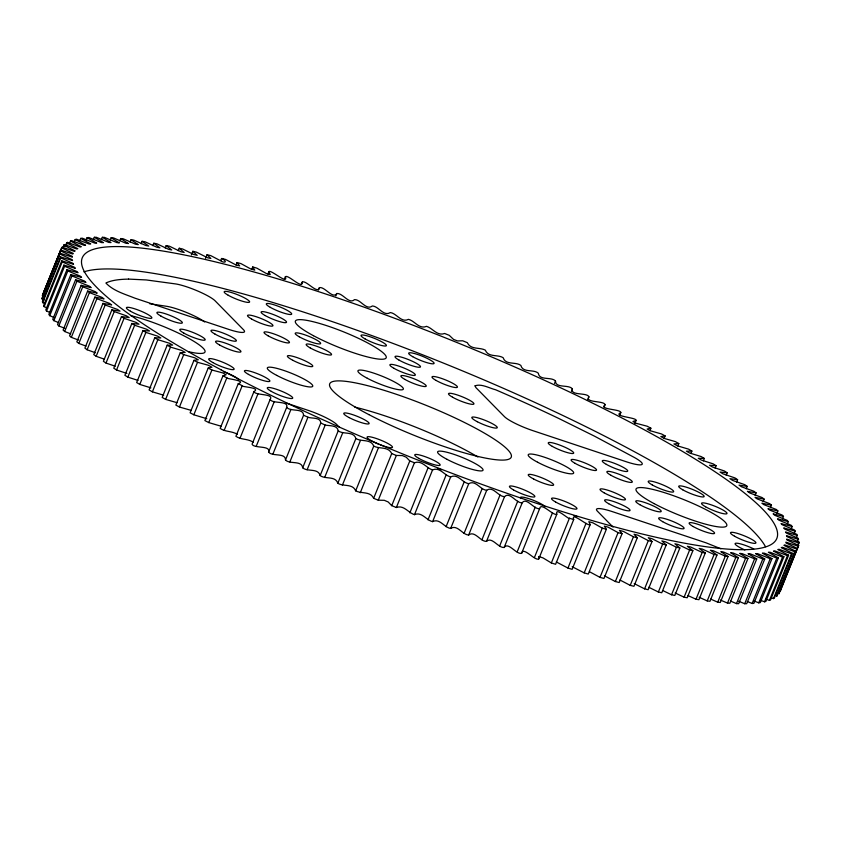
<?xml version="1.0" encoding="UTF-8"?>
<svg xmlns="http://www.w3.org/2000/svg" width="841" height="841" viewBox="0 0 841 841"><rect width="100%" height="100%" fill="white"/><g stroke="black" fill="none" stroke-linecap="round" stroke-linejoin="round"><path stroke-width="1.26" d="M521.588 553.357C523.113 545.988 535.034 561.273 538.755 558.96L556.837 514.219C553.536 516.269 540.784 501.478 539.659 508.616L521.588 553.357C516.227 554.682 508.269 541.446 504.148 547.491C498.177 548.132 491.974 536.222 486.497 541.373C480.369 541.772 474.839 530.208 468.658 535.013C462.382 534.855 457.43 524.195 450.681 528.432C444.374 527.706 439.738 517.919 432.61 521.641C426.355 520.379 421.856 511.402 414.487 514.66C408.337 512.894 403.89 504.674 396.353 507.512L391.727 505.662L388.195 501.972L384.284 500.3L378.261 500.206L373.656 498.314C370.292 490.997 361.262 493.93 355.669 490.839C352.726 483.333 343.128 486.781 337.819 483.249C335.401 475.596 325.099 479.507 320.148 475.564C318.171 467.838 307.385 472.064 302.686 467.796C301.761 460.059 289.514 464.558 285.498 459.964C285.656 452.426 272.053 456.81 268.605 452.09C271.054 445.11 253.94 448.737 252.069 444.206L270.14 399.454C274.608 393.283 254.844 395.712 253.982 391.559L235.901 436.311C241.02 439.98 248.589 438.592 253.32 442.398M285.498 459.964L303.58 415.223C303.338 407.727 290.471 411.985 286.686 407.349C289.136 400.369 272.011 403.995 270.14 399.454M318.434 290.061L319.412 287.643C324.773 286.318 332.731 299.554 336.852 293.509C342.823 292.868 349.026 304.778 354.503 299.627C360.631 299.228 366.161 310.792 372.342 305.987C378.618 306.145 383.57 316.805 390.319 312.568C396.626 313.294 401.262 323.081 408.39 319.359C414.645 320.621 419.144 329.598 426.513 326.34C432.663 328.106 437.11 336.326 444.647 333.488L449.273 335.338L453.541 339.407L457.525 340.931L462.739 340.794L467.344 342.686C470.708 350.003 479.738 347.07 485.331 350.161C488.274 357.667 497.872 354.219 503.181 357.751C505.599 365.404 515.901 361.493 520.852 365.436C522.829 373.162 533.615 368.936 538.314 373.204C539.239 380.941 551.486 376.442 555.502 381.036C555.344 388.574 568.947 384.19 572.395 388.91C569.946 395.89 587.06 392.263 588.931 396.794L587.47 400.421M319.412 287.643C317.887 295.012 305.966 279.727 302.245 282.04L301.267 284.458M60.647 250.019L42.355 295.559L61.614 247.822L73.335 253.467L72.694 254.056L60.647 250.019L60.436 250.818L72.095 256.263L72.452 257.167L60.132 253.278L42.05 298.019L42.061 298.912L44.342 299.953M780.564 590.182L780.353 590.981L798.645 545.441L786.987 539.985L786.629 539.092L798.95 542.981L797.489 546.608M61.572 248.326L43.543 292.563M42.061 298.912L60.132 253.278M62.718 247.611L64.358 244.573L76.689 248.957L77.803 248.663L66.649 242.923L65.177 246.55M62.896 248.2L64.358 244.573M60.132 254.171L72.011 259.585L72.557 260.563L60.489 256.883L42.418 301.625L42.649 302.602L44.972 303.643M42.649 302.602L60.731 257.861L60.489 256.883M66.565 244.826L67.543 242.408L79.969 246.939L81.272 246.728L70.476 241.041L69.498 243.459M60.731 257.861L72.789 263.244L73.535 264.284L61.75 260.836L43.669 305.577L44.131 306.639L47.664 308.184M44.131 306.639L62.213 261.898L61.75 260.836M62.213 261.898L74.428 267.228L75.364 268.332L63.895 265.115L45.813 309.856L46.497 311.002L50.061 312.526M74.187 241.945L75.164 239.527L76.499 239.201L89.041 244.016L90.723 243.89L80.715 238.392L79.737 240.81M46.497 311.002L64.578 266.261L63.895 265.115M64.578 266.261L76.92 271.527L78.045 272.694L66.912 269.709L48.831 314.46L49.745 315.68L54.539 317.688M49.745 315.68L67.827 270.939L66.912 269.709M67.827 270.939L80.263 276.121L81.577 277.362L70.812 274.618L52.731 319.37L53.866 320.663L58.681 322.639M86.118 240.074L87.096 237.656L88.862 237.519L101.393 242.565L103.475 242.629L94.308 237.299L93.33 239.717M53.866 320.663L71.937 275.922L70.812 274.618M71.937 275.922L84.447 281.02L85.95 282.397L75.564 279.832L57.493 324.573L58.838 325.951L64.883 328.358M58.838 325.951L76.92 281.209L75.564 279.832M76.92 281.209L89.461 286.203L91.164 287.643L81.178 285.32L63.107 330.061L64.673 331.512L70.718 333.866M101.351 239.738L102.329 237.32L104.505 237.393L116.899 242.618L119.348 242.87L111.138 237.74L110.16 240.158M64.673 331.512L82.744 286.77L81.178 285.32M82.744 286.77L95.296 291.648L97.199 293.152L87.632 291.081L69.551 335.832L71.338 337.346L78.581 340.09M71.338 337.346L89.409 292.594L87.632 291.081M89.409 292.594L101.94 297.346L104.032 298.912L94.907 297.104L76.836 341.845L78.823 343.422L86.034 346.103M119.737 240.957L120.715 238.539L123.28 238.812L135.422 244.163L138.218 244.605L131.028 239.727L130.05 242.145M78.823 343.422L96.894 298.681L94.907 297.104M96.894 298.681L109.372 303.296L111.653 304.915L102.991 303.37L84.909 348.111L87.107 349.751L95.464 352.768M87.107 349.751L105.178 305.01L102.991 303.37M105.178 305.01L117.572 309.467L120.032 311.138L111.864 309.866L93.782 354.608L96.168 356.3L104.452 359.212M141.088 243.722L142.066 241.304L144.999 241.766L156.773 247.201L159.895 247.822L153.798 243.249L152.82 245.667M96.168 356.3L114.25 311.559L111.864 309.866M114.25 311.559L126.518 315.859L129.167 317.572L121.493 316.573L103.411 361.315L105.998 363.06L115.354 366.255M105.998 363.06L124.069 318.308L121.493 316.573M124.069 318.308L136.21 322.45L139.017 324.195L131.869 323.47L113.787 368.211L116.552 370.008L126.938 373.446M165.214 247.99L166.192 245.572L169.462 246.224L180.752 251.69L184.168 252.479L179.228 248.253L178.25 250.671M116.552 370.008L134.634 325.267L131.869 323.47M134.634 325.267L146.597 329.22L149.572 331.007L142.959 330.555L124.888 375.296L127.832 377.136L138.04 380.405M127.832 377.136L145.903 332.384L142.959 330.555M145.903 332.384L157.666 336.148L160.799 337.977L154.744 337.798L136.662 382.539L139.785 384.411L150.907 387.859M191.391 254.928L192.852 251.301L196.426 252.142L207.59 257.767L210.86 258.481L207.054 254.707L205.593 258.334M139.785 384.411L157.856 339.669L154.744 337.798M157.856 339.669L169.388 343.233L172.678 345.083L167.191 345.188L149.109 389.93L152.389 391.843L163.669 395.196M152.389 391.843L170.471 347.091L167.191 345.188M170.471 347.091L181.74 350.455L185.178 352.421L180.268 352.705L162.187 397.446L165.624 399.391L177.073 402.702M221.793 258.46C231.653 264.074 217.272 262.55 221.793 258.46L225.64 259.47L236.1 265.031L239.643 265.903L237.036 262.539L236.058 264.957M165.624 399.391L183.706 354.639L180.268 352.705M183.706 354.639L194.691 357.782L198.287 359.78L193.945 360.337L175.864 405.078L179.448 407.033L191.012 410.324M179.448 407.033L197.53 362.292L193.945 360.337M197.53 362.292L208.211 365.215L211.943 367.233L208.19 368.053L190.119 412.794L193.84 414.781L206.812 418.744M251.764 269.372L252.742 266.954L256.82 268.132L266.471 273.567L270.255 274.608L268.868 271.675C270.602 269.004 288.495 285.541 285.383 276.71C288.053 274.113 302.991 290.187 302.245 282.04M193.84 414.781L211.911 370.029L222.707 372.878L226.134 374.76L222.97 375.843L204.889 420.584L208.747 422.581L221.414 426.313M267.89 274.092L268.868 271.675M208.747 422.581L226.828 377.84C224.568 378.66 247.717 380.616 238.245 383.685L220.163 428.426C225.325 432.043 232.169 430.96 237.414 434.377M284.405 279.128L285.383 276.71M224.148 430.434L242.219 385.693C240.494 387.007 261.604 387.449 253.982 391.559M239.99 438.319L258.071 393.577M256.253 446.214L274.334 401.472M268.605 452.09L286.686 407.349M335.874 295.927L336.852 293.509M272.894 454.108L290.965 409.367M289.861 461.961L307.943 417.22C311.317 418.692 320.82 416.957 320.768 423.044L302.686 467.796M307.123 469.783L325.204 425.041C329.136 426.04 337.462 424.873 338.219 430.813C343.181 434.765 353.472 430.844 355.89 438.508C361.21 442.03 370.807 438.592 373.751 446.098C379.344 449.189 388.363 446.256 391.727 453.572L396.342 455.465L402.355 455.559L406.277 457.231L409.809 460.921L414.434 462.771C421.961 459.922 426.419 468.153 432.558 469.919C439.938 466.66 444.426 475.638 450.681 476.9C457.903 473.262 462.382 482.902 468.752 483.68C475.628 479.601 480.379 489.977 486.729 490.261C493.078 485.699 498.324 496.821 504.568 496.621C509.909 491.228 516.395 503.654 522.229 502.75C526.35 496.705 534.308 509.93 539.659 508.616M320.148 475.564L338.219 430.813M324.637 477.53L342.718 432.789M337.819 483.249L355.89 438.508M342.361 485.194L360.442 440.453M355.669 490.839L373.751 446.098M360.253 492.763L378.324 448.022M373.656 498.314L391.727 453.572M378.261 500.206L396.342 455.465M391.727 505.662L409.809 460.921M396.353 507.512L414.434 462.771M409.851 512.852L427.932 468.111M414.487 514.66L432.558 469.919M427.985 519.875L446.056 475.133M432.61 521.641L450.681 476.9M446.077 526.718L464.148 481.967M450.681 528.432L468.752 483.68M464.074 533.352L482.156 488.61M468.658 535.013L486.729 490.261M481.956 539.764L500.027 495.023M486.497 541.373L504.568 496.621M554.524 383.454L555.502 381.036M499.659 545.956L517.741 501.204M504.148 547.491L522.229 502.75M571.417 391.328L572.395 388.91M517.162 551.885L535.233 507.144M534.403 557.562L552.474 512.821M604.122 407.107L605.1 404.689C604.237 400.547 584.463 402.965 588.931 396.794M556.332 561.956L567.948 568.064L572.132 569.325L590.214 524.574C588.479 527.254 570.587 510.718 573.699 519.549L555.617 564.29L551.349 562.955L569.42 518.214C569.546 520.327 554.65 506.093 556.837 514.219M619.859 414.991L620.837 412.574C620.889 408.968 598.435 409.809 605.1 404.689M567.948 568.064L586.03 523.323M634.64 424.043L636.111 420.416C636.826 417.399 612.027 416.516 620.837 412.574M589.478 571.712L600.001 577.368L603.964 578.461L622.046 533.72L618.072 532.616L608.001 527.118L604.332 526.151L606.34 529.304L588.258 574.046L584.18 572.868L602.261 528.127L593.042 522.892L588.816 521.651L590.214 524.574M664.159 438.34L665.136 435.922L661.552 433.967L649.988 430.676L650.881 428.206L647.16 426.219L636.364 423.37L632.947 421.499L636.111 420.416M600.001 577.368L618.072 532.616M615.36 581.53L633.441 536.789L637.278 537.798L619.207 582.54L615.36 581.53L604.458 575.822M677.835 445.972L678.813 443.554L675.376 441.609L664.379 438.476L660.826 436.584L665.136 435.922M630.224 585.368L648.306 540.626L652.017 541.551L633.946 586.293L630.224 585.368L619.859 579.964M690.913 453.488L691.891 451.07L688.611 449.157L677.331 445.804L673.914 443.932L678.813 443.554M644.574 588.858L662.645 544.116L666.219 544.947L648.148 589.699L644.574 588.858L634.24 583.612M703.36 460.879L704.337 458.461L701.215 456.589L689.683 453.026L686.403 451.175L691.891 451.07M658.356 592.001L676.427 547.26L679.854 547.996L661.772 592.747L658.356 592.001L648.789 587.26M715.144 468.122L716.112 465.704L713.168 463.864L701.415 460.101L698.282 458.282L704.337 458.461M671.538 594.776L689.62 550.035L692.879 550.687L674.808 595.428L671.538 594.776L662.813 590.571M726.235 475.207L727.213 472.789L724.448 470.992L712.485 467.039L709.51 465.252L716.112 465.704M684.101 597.194L702.172 552.453L705.284 553.01L687.202 597.751L684.101 597.194L675.186 592.989M736.611 482.103L737.589 479.685L735.002 477.94L722.871 473.809L720.064 472.053L727.213 472.789M696.001 599.234L714.083 554.492L717.005 554.955L698.934 599.696L696.001 599.234L688.043 595.575M746.24 488.81L747.218 486.392L744.832 484.7L732.553 480.4L729.914 478.687L737.589 479.685M707.218 600.905L725.299 556.164L728.043 556.521L709.972 601.273L707.218 600.905L699.134 597.257M755.113 495.307L756.091 492.889L753.893 491.249L741.51 486.781L739.039 485.12L747.218 486.392M717.72 602.188L735.801 557.446L738.366 557.709L720.285 602.461L717.72 602.188L710.698 599.097M763.197 501.572L764.164 499.155L762.177 497.578L749.709 492.963L747.428 491.344L756.091 492.889M727.486 603.092L745.568 558.35L747.943 558.519L729.862 603.26L727.486 603.092L720.38 600.032M770.472 507.586L771.449 505.168L769.662 503.654L757.142 498.902L755.05 497.346L764.164 499.155M736.495 603.607L754.577 558.866L756.753 558.929L738.671 603.68L736.495 603.607L730.524 601.094M776.916 513.357L777.893 510.939L776.327 509.488L763.775 504.611L761.925 503.212L771.449 505.168M744.716 603.733L762.798 558.992L764.763 558.96L746.692 603.701L744.716 603.733L738.703 601.262M782.529 518.844L783.507 516.427L782.162 515.049L769.61 510.056L767.938 508.71L777.893 510.939M752.138 603.481L770.219 558.729L771.975 558.603L753.904 603.344L752.138 603.481L747.313 601.536M787.292 524.048L788.269 521.63L787.134 520.337L774.635 515.239L773.131 513.851L783.507 516.427M758.74 602.829L776.811 558.088L778.367 557.856L760.285 602.608L758.74 602.829L753.904 600.937M791.192 528.957L792.169 526.54L791.255 525.32L778.819 520.127L777.526 518.813L788.269 521.63M764.501 601.799L782.582 557.057L783.917 556.731L765.836 601.473L764.501 601.799L760.874 600.411M794.209 533.562L795.187 531.144L794.503 529.998L782.162 524.731L781.037 523.565L792.169 526.54M765.804 599.034L769.41 600.39L787.491 555.638L788.606 555.218L777.809 549.53L779.102 549.31L791.539 553.851L792.432 553.325L781.268 547.596L782.382 547.302L794.713 551.675L795.386 551.065L783.886 545.304L784.811 544.926L797.016 549.141L797.457 548.437L786.041 542.971L785.883 542.14L798.424 546.24M788.606 555.218L770.524 599.959L769.41 600.39M796.353 537.841L797.331 535.423L796.869 534.361L784.653 529.031L783.717 527.917L795.187 531.144M771.071 597.72L773.457 598.592L791.539 553.851M792.432 553.325L774.351 598.077L773.457 598.592M797.604 541.793L798.351 538.398L786.293 533.015L785.547 531.975L797.331 535.423M794.713 551.675L776.642 596.427L795.386 551.065M797.478 545.714L798.939 542.088L787.071 536.663L786.514 535.696L798.582 539.375M782.34 584.096L783.801 580.469M785.757 575.633L787.229 572.006M788.206 569.578L790.645 563.533M798.645 545.441L778.934 593.883L779.386 593.178M61.614 247.822L62.066 247.117L74.271 251.333L75.185 250.944L63.695 245.194M66.649 242.923L67.543 242.408M70.476 241.041L71.59 240.61L84.089 245.299L85.572 245.162L75.164 239.527M650.881 428.206L647.128 429.026L649.988 430.676M80.715 238.392L82.26 238.171L94.812 243.102L96.694 243.081L87.096 237.656M538.587 556.5L543.002 557.898L551.349 562.955M94.308 237.299L96.284 237.267L108.762 242.408L111.023 242.565L102.329 237.32M111.138 237.74L113.514 237.908L125.793 243.207L128.421 243.554L120.715 238.539M149.709 303.738L167.044 306.366A24.463 4.037 22 0 1 204.657 321.966M131.028 239.727L133.782 240.095L145.756 245.498L148.72 246.035L142.066 241.304M153.798 243.249L156.899 243.806L168.452 249.262L171.722 249.977L166.192 245.572M179.228 248.253L182.644 248.999L193.661 254.455L197.204 255.349L192.852 251.301M207.054 254.707L210.776 255.632L220.784 260.847M237.036 262.539L240.999 263.632L251.07 269.141L254.739 270.108L252.742 266.954M602.261 528.127L606.34 529.304M572.174 566.718L584.18 572.868M569.42 518.214L573.699 519.549M285.656 402.871L307.953 410.292A24.547 4.047 22 0 1 336.558 424.379L339.48 427.344M787.491 555.638L774.992 550.96L773.51 551.086L783.917 556.731M782.582 557.057L770.041 552.243L768.38 552.285L778.367 557.856M776.811 558.088L764.269 553.157L762.377 553.178L771.975 558.603M770.219 558.729L757.688 553.693L755.607 553.62L764.763 558.96M762.798 558.992L750.319 553.851L748.048 553.693L756.753 558.929M754.577 558.866L742.172 553.641L739.723 553.378L747.943 558.519M745.568 558.35L733.278 553.052L730.65 552.705L738.366 557.709M735.801 557.446L723.659 552.085L720.853 551.643L728.043 556.521M320.768 423.044L325.204 425.041M725.299 556.164L713.315 550.76L710.361 550.224L717.005 554.955M303.58 415.223L307.943 417.22M714.083 554.492L702.298 549.057L699.176 548.437L705.284 553.01M720.916 548.784L706.083 542.834L612.616 511.717A24.547 4.047 22 0 0 597.499 511.265L613.026 527.086M702.172 552.453L690.629 546.997L687.36 546.282L692.879 550.687M689.62 550.035L678.319 544.569L674.913 543.77L679.854 547.996M676.427 547.26L665.42 541.793L661.867 540.91L666.219 544.947M238.245 383.685L242.219 385.693M662.645 544.116L651.943 538.671L648.274 537.704L652.017 541.551M222.97 375.843L226.828 377.84M648.306 540.626L637.941 535.212L634.072 534.224L637.278 537.798M208.19 368.053L211.911 370.029M633.441 536.789L623.423 531.428L619.428 530.345L622.046 533.72M538.639 556.605L538.755 558.96M798.939 542.088L798.95 542.981M354.744 407.097A97.861 16.147 22 0 1 363.291 409.283L364.1 409.504A97.861 16.147 22 0 1 477.877 456.989M83.89 271.874A374.55 61.824 22 0 1 442.166 362.576A374.55 61.824 22 0 1 765.499 546.703M437.93 468.469A13.698 2.26 22 0 1 441.241 469.825M379.102 444.353A13.698 2.26 22 0 1 368.905 436.668A13.698 2.26 22 0 1 390.76 445.257A13.698 2.26 22 0 1 380.216 444.794M520.905 498.545A13.698 2.26 22 0 1 529.357 498.818A13.698 2.26 22 0 1 545.252 506.66M574.014 515.68A13.698 2.26 22 0 1 577.042 516.605M130.481 315.575A48.925 8.074 22 0 1 194.523 341.74A48.925 8.074 22 0 1 188.72 351.717M223.338 371.606A13.698 2.26 22 0 1 238.707 379.911M744.916 549.972A13.698 2.26 22 0 1 735.854 543.212A13.698 2.26 22 0 1 753.757 548.921M475.049 385.851L475.89 387.585L504.442 416.621A24.547 4.047 22 0 0 533.047 430.708L625.935 461.635A24.463 4.037 22 0 0 641.778 464.579A24.463 4.037 22 0 0 634.324 457.451L594.598 436.216L559.254 418.702A325.299 53.687 22 0 0 495.664 389.782C489.262 388.185 481.336 383.401 475.049 385.851M128.547 279.096L127.065 279.159A325.299 53.687 22 0 0 105.903 283.039C113.472 291.028 124.931 294.15 134.917 298.166L228.384 329.283A24.547 4.047 22 0 0 243.501 329.735L215.18 300.899A24.463 4.037 22 0 0 198.129 291.196A24.463 4.037 22 0 0 176.084 283.995L146.334 279.948L128.547 279.096M221.004 369.798A374.55 61.824 22 0 0 775.139 541.236A374.55 61.824 22 0 0 292.479 283.343A374.55 61.824 22 0 0 221.004 369.798M368.842 414.592A97.861 16.147 22 0 0 511.139 457.367A97.861 16.147 22 0 0 381.52 389.541A97.861 16.147 22 0 0 368.842 414.592M367.328 378.282A24.463 4.037 22 0 0 403.27 389.267A24.463 4.037 22 0 0 371.375 372.374A24.463 4.037 22 0 0 367.328 378.282M276.721 375.38A24.463 4.037 22 0 0 312.663 386.366A24.463 4.037 22 0 0 280.768 369.472A24.463 4.037 22 0 0 276.721 375.38M447.013 459.333A24.463 4.037 22 0 0 482.955 470.319A24.463 4.037 22 0 0 451.06 453.425A24.463 4.037 22 0 0 447.013 459.333M537.62 462.235A24.463 4.037 22 0 0 573.562 473.22A24.463 4.037 22 0 0 541.667 456.327A24.463 4.037 22 0 0 537.62 462.235M292.847 360.305A13.698 2.26 22 0 0 312.768 366.298A13.698 2.26 22 0 0 294.623 356.805A13.698 2.26 22 0 0 292.847 360.305M349.204 417.62A13.698 2.26 22 0 0 369.125 423.612A13.698 2.26 22 0 0 350.97 414.119A13.698 2.26 22 0 0 349.204 417.62M533.688 479.034A13.698 2.26 22 0 0 553.609 485.026A13.698 2.26 22 0 0 535.454 475.533A13.698 2.26 22 0 0 533.688 479.034M477.331 421.73A13.698 2.26 22 0 0 497.252 427.712A13.698 2.26 22 0 0 479.107 418.219A13.698 2.26 22 0 0 477.331 421.73M418.776 458.356A13.698 2.26 22 0 0 439.864 465.367A13.698 2.26 22 0 0 423.738 456.19A13.698 2.26 22 0 0 418.776 458.356M513.473 489.882A13.698 2.26 22 0 0 534.561 496.894A13.698 2.26 22 0 0 518.434 487.717A13.698 2.26 22 0 0 513.473 489.882M555.575 501.982A13.698 2.26 22 0 0 576.663 509.005A13.698 2.26 22 0 0 560.537 499.817A13.698 2.26 22 0 0 555.575 501.982M654.056 503.591A48.925 8.074 22 0 0 726.529 526.067A48.925 8.074 22 0 0 663.612 492.395A48.925 8.074 22 0 0 654.056 503.591M313.462 335.696A48.925 8.074 22 0 0 385.945 358.161A48.925 8.074 22 0 0 323.028 324.489A48.925 8.074 22 0 0 313.462 335.696M130.46 311.223A13.698 2.26 22 0 0 151.548 318.245A13.698 2.26 22 0 0 135.433 309.057A13.698 2.26 22 0 0 130.46 311.223M160.946 316.09A13.698 2.26 22 0 0 182.034 323.112A13.698 2.26 22 0 0 165.919 313.924A13.698 2.26 22 0 0 160.946 316.09M214.981 334.077A13.698 2.26 22 0 0 236.069 341.099A13.698 2.26 22 0 0 219.953 331.922A13.698 2.26 22 0 0 214.981 334.077M219.554 344.978A13.698 2.26 22 0 0 240.642 352.001A13.698 2.26 22 0 0 224.515 342.823A13.698 2.26 22 0 0 219.554 344.978M183.801 333.078A13.698 2.26 22 0 0 204.889 340.1A13.698 2.26 22 0 0 188.773 330.923A13.698 2.26 22 0 0 183.801 333.078M248.473 374.403A13.698 2.26 22 0 0 269.562 381.425A13.698 2.26 22 0 0 253.446 372.237A13.698 2.26 22 0 0 248.473 374.403M212.731 362.503A13.698 2.26 22 0 0 233.819 369.525A13.698 2.26 22 0 0 217.693 360.337A13.698 2.26 22 0 0 212.731 362.503M271.328 391.391A13.698 2.26 22 0 0 292.416 398.413A13.698 2.26 22 0 0 276.3 389.225A13.698 2.26 22 0 0 271.328 391.391M268.058 335.78A13.698 2.26 22 0 0 289.146 342.802A13.698 2.26 22 0 0 273.02 333.614A13.698 2.26 22 0 0 268.058 335.78M310.161 347.88A13.698 2.26 22 0 0 331.249 354.902A13.698 2.26 22 0 0 315.123 345.725A13.698 2.26 22 0 0 310.161 347.88M299.238 336.778A13.698 2.26 22 0 0 320.326 343.801A13.698 2.26 22 0 0 304.2 334.613A13.698 2.26 22 0 0 299.238 336.778M251.554 318.991A13.698 2.26 22 0 0 272.642 326.014A13.698 2.26 22 0 0 256.516 316.826A13.698 2.26 22 0 0 251.554 318.991M265.157 315.543A13.698 2.26 22 0 0 286.245 322.555A13.698 2.26 22 0 0 270.129 313.378A13.698 2.26 22 0 0 265.157 315.543M228.216 295.254A13.698 2.26 22 0 0 249.304 302.276A13.698 2.26 22 0 0 233.178 293.089A13.698 2.26 22 0 0 228.216 295.254M270.308 307.354A13.698 2.26 22 0 0 291.396 314.376A13.698 2.26 22 0 0 275.28 305.199A13.698 2.26 22 0 0 270.308 307.354M365.015 338.881A13.698 2.26 22 0 0 386.103 345.903A13.698 2.26 22 0 0 369.977 336.726A13.698 2.26 22 0 0 365.015 338.881M412.7 356.668A13.698 2.26 22 0 0 433.788 363.69A13.698 2.26 22 0 0 417.662 354.503A13.698 2.26 22 0 0 412.7 356.668M399.086 360.127A13.698 2.26 22 0 0 420.174 367.149A13.698 2.26 22 0 0 404.058 357.961A13.698 2.26 22 0 0 399.086 360.127M436.037 380.405A13.698 2.26 22 0 0 457.126 387.428A13.698 2.26 22 0 0 440.999 378.24A13.698 2.26 22 0 0 436.037 380.405M393.935 368.305A13.698 2.26 22 0 0 415.023 375.328A13.698 2.26 22 0 0 398.907 366.14A13.698 2.26 22 0 0 393.935 368.305M404.857 379.407A13.698 2.26 22 0 0 425.945 386.429A13.698 2.26 22 0 0 409.819 377.252A13.698 2.26 22 0 0 404.857 379.407M452.542 397.194A13.698 2.26 22 0 0 473.63 404.216A13.698 2.26 22 0 0 457.504 395.028A13.698 2.26 22 0 0 452.542 397.194M552.295 446.371A13.698 2.26 22 0 0 573.383 453.394A13.698 2.26 22 0 0 557.268 444.206A13.698 2.26 22 0 0 552.295 446.371M575.149 463.359A13.698 2.26 22 0 0 596.237 470.382A13.698 2.26 22 0 0 580.122 461.194A13.698 2.26 22 0 0 575.149 463.359M610.902 475.26A13.698 2.26 22 0 0 631.99 482.282A13.698 2.26 22 0 0 615.864 473.094A13.698 2.26 22 0 0 610.902 475.26M606.329 464.358A13.698 2.26 22 0 0 627.418 471.38A13.698 2.26 22 0 0 611.302 462.193A13.698 2.26 22 0 0 606.329 464.358M652.259 484.931A13.698 2.26 22 0 0 673.347 491.953A13.698 2.26 22 0 0 657.231 482.766A13.698 2.26 22 0 0 652.259 484.931M682.745 489.798A13.698 2.26 22 0 0 703.833 496.821A13.698 2.26 22 0 0 687.717 487.633A13.698 2.26 22 0 0 682.745 489.798M705.599 506.787A13.698 2.26 22 0 0 726.687 513.809A13.698 2.26 22 0 0 710.571 504.621A13.698 2.26 22 0 0 705.599 506.787M734.529 536.211A13.698 2.26 22 0 0 755.617 543.223A13.698 2.26 22 0 0 739.491 534.046A13.698 2.26 22 0 0 734.529 536.211M693.173 526.54A13.698 2.26 22 0 0 714.261 533.562A13.698 2.26 22 0 0 698.135 524.374A13.698 2.26 22 0 0 693.173 526.54M639.822 504.684A13.698 2.26 22 0 0 660.91 511.696A13.698 2.26 22 0 0 644.795 502.519A13.698 2.26 22 0 0 639.822 504.684M662.687 521.672A13.698 2.26 22 0 0 683.775 528.695A13.698 2.26 22 0 0 667.649 519.507A13.698 2.26 22 0 0 662.687 521.672M604.08 492.784A13.698 2.26 22 0 0 625.168 499.796A13.698 2.26 22 0 0 609.042 490.618A13.698 2.26 22 0 0 604.08 492.784M608.653 503.685A13.698 2.26 22 0 0 629.741 510.708A13.698 2.26 22 0 0 613.615 501.52A13.698 2.26 22 0 0 608.653 503.685"/></g></svg>
